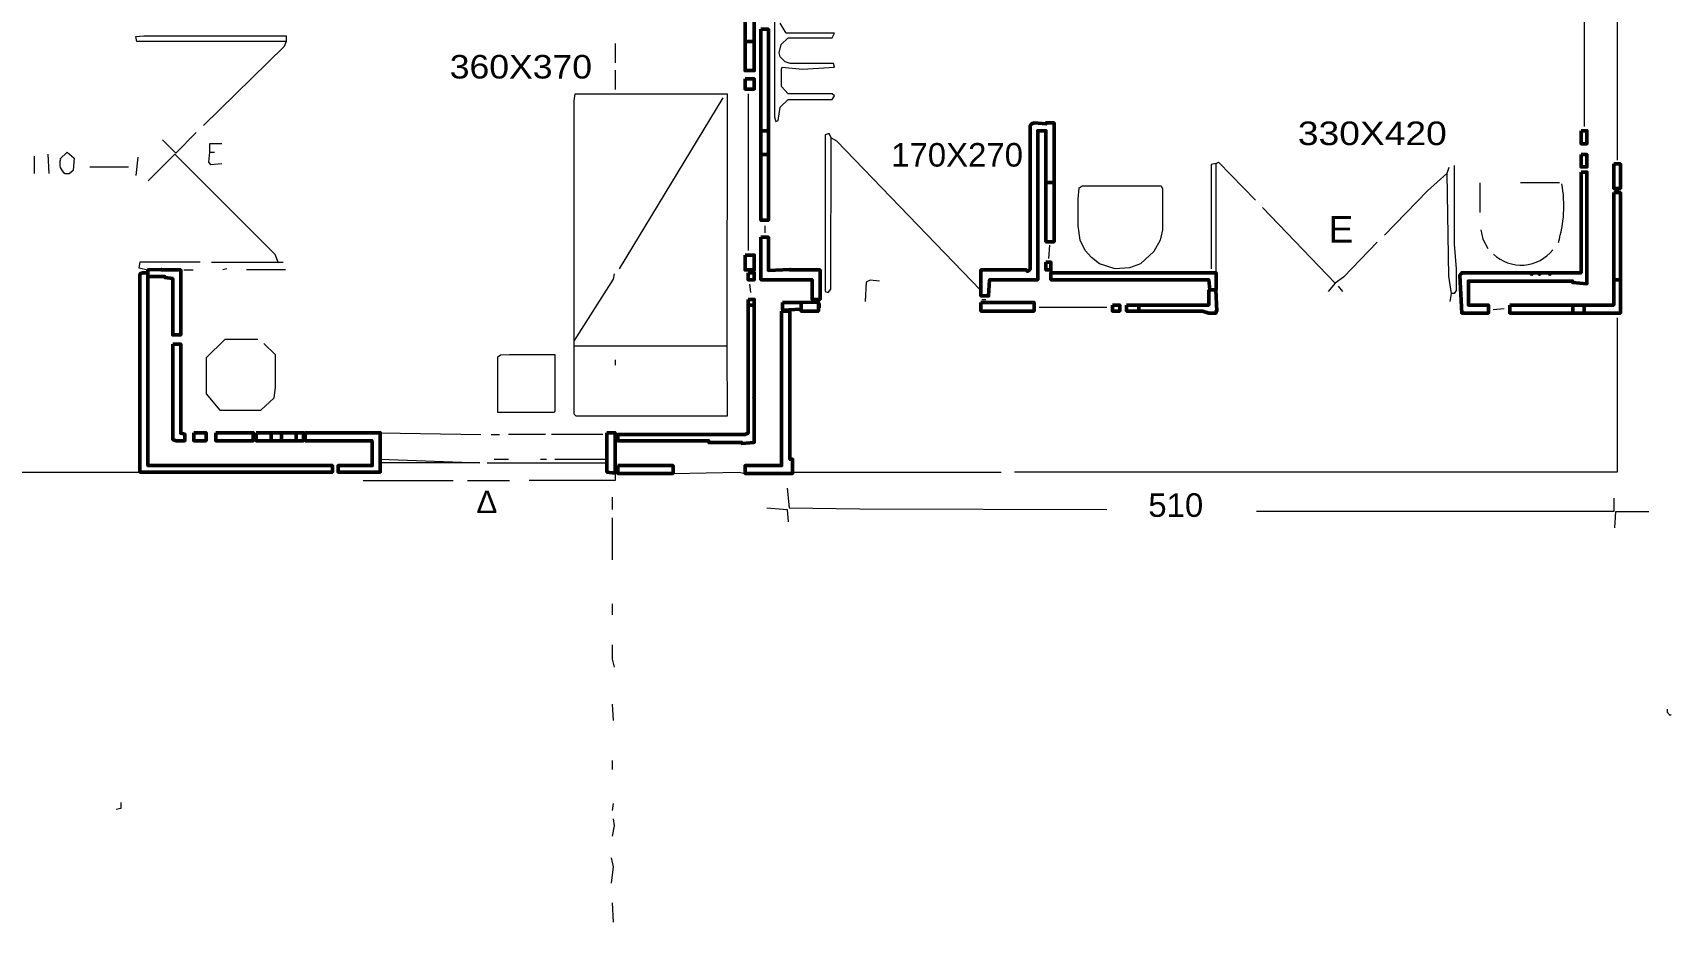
# Model space of a CAD drawing. Header units: metres. Extents: x 0.1 to 33.2, y 0 to 25.4.
# Drawn here: x 5.45 to 15.61, y 0.11 to 5.63 of the extents above; entities that cross this region are included whole.
import ezdxf

# ---------------------------------------------------------------- set-up
doc = ezdxf.new("R2010")
doc.units = ezdxf.units.M
for name, color, linetype, lineweight in [('P2D_GRAMMES', 7, 'Continuous', 18), ('P2D_MIKRA', 8, 'Continuous', 13), ('P2D_TOIXOI', 7, 'Continuous', 50), ('P2D_TOXA', 7, 'Continuous', 18)]:
    doc.layers.add(name, color=color, linetype=linetype, lineweight=lineweight)
doc.layers.add('P2D_KEIMENA', color=7, linetype='Continuous')
doc.styles.add('ARIAL', font='arial.ttf')

msp = doc.modelspace()

# ---------------------------------------------------------------- linework, layer by layer
at = {"layer": 'P2D_GRAMMES'}
for p, q in [((15.065693, 7.693025), (15.065693, 5.045075)), ((15.270721, 6.061075), (15.270721, 4.835525)), ((9.058253, 5.559425), (9.058253, 5.438775)), ((9.058253, 5.394325), (9.058253, 5.273675)), ((9.725025, 5.222875), (9.083675, 4.162425)), ((9.882581, 5.248275), (9.882581, 4.276725)), ((6.543675, 4.886325), (6.575425, 4.886325)), ((5.456899, 4.860925), (5.456899, 4.752975)), ((5.540375, 4.873625), (5.546725, 4.752975)), ((5.800725, 4.794699), (6.042025, 4.794699)), ((6.099175, 4.854575), (6.086475, 4.740275)), ((14.227175, 4.791075), (14.214475, 4.752975)), ((14.419548, 4.695825), (14.419548, 4.511675)), ((13.071475, 4.543425), (13.522325, 4.073525)), ((11.750675, 4.308475), (11.744325, 4.225925)), ((6.556375, 4.203582), (6.969125, 4.203582)), ((7.013575, 4.155901), (6.772275, 4.155901)), ((13.522325, 4.073525), (13.477875, 4.022725)), ((14.239875, 4.010025), (14.233525, 3.959225)), ((11.687175, 3.9243), (12.106275, 3.9243)), ((9.750425, 3.68311), (8.804018, 3.68311)), ((7.602479, 3.146229), (8.226425, 3.134567)), ((8.626475, 3.134567), (8.397875, 3.134567)), ((8.982075, 3.134567), (8.664575, 3.134567)), ((8.683625, 2.982052), (9.007475, 2.982052)), ((7.496175, 2.850599), (8.054975, 2.850599)), ((8.143875, 2.850599), (8.404225, 2.850599)), ((10.157999, 2.902312), (11.452225, 2.902312)), ((9.038914, 2.619375), (9.038914, 2.359025)), ((9.039225, 1.463675), (9.045575, 1.362075)), ((9.039225, 0.231775), (9.045575, 0.111125))]:
    msp.add_line(p, q, dxfattribs=at)
for points in [[(10.046586, 6.696075), (10.046586, 5.102225), (10.055225, 5.076825), (10.067925, 5.083175), (10.080625, 5.165725), (10.131425, 5.21335), (10.404475, 5.21335), (10.417175, 5.235575), (10.404475, 5.248275), (10.131425, 5.248275), (10.090334, 5.292725), (10.090334, 5.400675), (10.093325, 5.413375), (10.220325, 5.400675), (10.417175, 5.413375), (10.410825, 5.4356), (10.144125, 5.4356), (10.112375, 5.445125), (10.080625, 5.476875), (10.074275, 5.502275), (10.086975, 5.553075), (10.131425, 5.59435), (10.404475, 5.59435), (10.417175, 5.622925), (10.118725, 5.622925), (10.080625, 5.686425)], [(7.017808, 5.57121), (7.007225, 5.540375), (6.505575, 5.051425)], [(6.461125, 5.006975), (6.334125, 4.879975), (6.251575, 4.962525)], [(5.616575, 4.841875), (5.661025, 4.886325), (5.705475, 4.848225), (5.699125, 4.772025), (5.673725, 4.750858), (5.648325, 4.750858)], [(6.543675, 4.886325), (6.537325, 4.822825), (6.550025, 4.810125), (6.619875, 4.816475)], [(6.619875, 4.937919), (6.543675, 4.937919), (6.543675, 4.886325)], [(10.398125, 4.975225), (10.429875, 4.956175), (11.3258, 4.029075)], [(6.969125, 4.203582), (6.950075, 4.251325), (6.327775, 4.873625), (6.162675, 4.708525)], [(12.783414, 4.816475), (12.753975, 4.810125), (12.753975, 4.162425)], [(12.783414, 4.138054), (12.783414, 4.816475), (12.798425, 4.822825), (13.027025, 4.587875)], [(14.258966, 4.803775), (14.258966, 4.314825), (14.271625, 4.162425), (14.271625, 4.029075), (14.258925, 4.010025), (14.239875, 4.010025)], [(14.214475, 4.752975), (14.093825, 4.645025), (13.827125, 4.371975)], [(14.214475, 4.752975), (14.224, 4.117975), (14.239875, 4.010025)], [(14.671675, 4.698145), (14.912975, 4.698145), (14.912975, 4.698145)], [(13.782675, 4.327525), (13.573125, 4.111625), (13.522325, 4.073525)], [(6.486525, 4.203582), (6.111875, 4.203582), (6.105525, 4.168775), (6.161345, 4.155901)], [(6.969125, 4.203582), (7.000875, 4.203582), (7.000875, 4.203582)], [(9.051925, 4.130675), (9.045575, 4.098925), (8.804018, 3.717925)], [(10.696575, 4.086225), (10.639425, 4.092575), (10.614025, 4.079875), (10.607675, 3.959225)], [(15.270721, 3.857625), (15.270721, 2.902312), (11.534775, 2.902312)], [(6.842125, 3.724275), (6.638925, 3.724275), (6.522256, 3.609975), (6.522256, 3.387725), (6.607175, 3.286165), (6.861175, 3.286165), (6.943725, 3.362325), (6.95325, 3.425825), (6.95325, 3.629025), (6.880225, 3.698875)], [(5.03493, 3.451225), (5.03493, 2.902312), (6.111649, 2.902312)], [(7.602479, 2.982052), (8.220075, 2.959165), (7.602479, 2.959165)], [(9.058253, 2.8956), (9.058253, 2.850599), (8.524875, 2.850599)], [(9.41705, 2.894089), (9.826625, 2.902312), (9.863631, 2.894089)], [(10.125075, 2.803525), (10.137775, 2.6805), (10.575925, 2.675338), (12.106275, 2.670175)], [(9.998075, 2.6805), (10.125075, 2.670175), (10.131425, 2.593975)], [(15.24852, 2.740025), (15.24852, 2.656942), (13.033375, 2.656942)], [(15.255875, 2.555875), (15.262225, 2.656942), (15.465425, 2.656942)], [(9.038914, 1.831975), (9.038914, 1.743075), (9.051925, 1.692275)], [(9.032875, 0.511175), (9.045575, 0.454025), (9.032875, 0.352425)]]:
    msp.add_lwpolyline(points, dxfattribs=at)
for points in [[(7.017808, 5.57121), (6.092825, 5.57121), (6.086475, 5.603875), (6.137275, 5.606918), (7.017808, 5.606918)], [(9.750425, 3.68311), (9.7536, 3.248025), (8.816975, 3.248025), (8.804018, 3.260725), (8.804018, 5.203825), (8.810625, 5.248275), (9.7536, 5.248275)], [(10.398125, 4.975225), (10.385425, 5.000625), (10.360025, 4.994275), (10.360025, 4.022725), (10.379075, 4.016375), (10.39495, 4.035425)], [(11.953875, 4.676775), (12.442825, 4.676775), (12.45235, 4.657725), (12.45235, 4.403725), (12.436475, 4.340225), (12.398375, 4.270375), (12.315825, 4.194175), (12.245975, 4.168775), (12.157075, 4.162425), (12.061825, 4.194175), (12.011025, 4.232275), (11.972925, 4.276725), (11.941175, 4.340225), (11.928475, 4.429125), (11.928475, 4.594225), (11.934825, 4.664075)], [(8.404225, 3.6322), (8.684868, 3.6322), (8.684868, 3.279775), (8.677275, 3.272274), (8.330532, 3.272274), (8.330532, 3.616325), (8.347075, 3.629025)]]:
    msp.add_lwpolyline(points, close=True, dxfattribs=at)
at = {"layer": 'P2D_MIKRA'}
for p, q in [((15.255875, 4.65074), (15.281275, 4.65074)), ((9.985375, 4.429125), (9.985375, 4.384675)), ((6.384925, 4.155901), (6.442075, 4.155901)), ((6.651625, 4.162425), (6.626225, 4.156075)), ((9.909175, 4.156075), (9.877425, 4.149725)), ((9.890125, 4.067175), (9.896475, 4.016375)), ((11.331575, 3.972435), (11.356975, 3.972435)), ((13.541375, 4.054475), (13.566775, 4.022725)), ((10.329044, 3.946525), (10.329044, 3.921125)), ((14.570075, 3.914775), (14.500225, 3.908425)), ((9.058253, 3.597275), (9.058253, 3.565525)), ((8.289925, 3.134567), (8.340725, 3.134567)), ((8.264525, 2.959165), (9.001125, 2.959165)), ((8.308975, 2.982052), (8.397875, 2.982052)), ((8.594725, 2.982052), (8.632825, 2.982052)), ((9.038914, 2.746375), (9.038914, 2.670175)), ((9.038914, 2.085975), (9.038914, 2.016125)), ((9.038914, 1.114425), (9.038914, 1.057275)), ((9.045575, 0.847725), (9.039225, 0.803275))]:
    msp.add_line(p, q, dxfattribs=at)
for points in [[(14.424025, 4.403725), (14.436725, 4.346575), (14.468475, 4.289425)], [(15.579725, 1.431925), (15.579725, 1.412875), (15.598775, 1.393825), (15.605125, 1.400175)], [(5.992812, 0.854075), (5.992812, 0.815975), (5.965825, 0.809625)], [(9.045575, 0.752475), (9.051925, 0.708025), (9.039225, 0.644525)]]:
    msp.add_lwpolyline(points, dxfattribs=at)
at = {"layer": 'P2D_TOIXOI'}
for points in [[(9.78535, 6.862689), (9.7917, 6.8199), (9.8679, 6.8072), (9.863631, 6.78815), (9.863631, 5.57121), (9.920949, 5.57121), (9.920949, 6.151151), (9.920949, 6.151151), (9.920949, 6.5786), (9.920949, 6.5786), (9.920949, 6.858), (9.9187, 6.86435), (9.8425, 6.858), (9.8298, 6.862689)], [(9.961701, 5.648325), (9.961701, 5.018088), (10.007871, 5.018088), (10.007871, 5.648325)], [(9.863631, 5.57121), (9.863631, 5.39115), (9.920949, 5.39115), (9.920949, 5.57121)], [(9.863631, 5.34035), (9.863631, 5.27685), (9.920949, 5.27685), (9.920949, 5.34035)], [(9.961701, 5.018088), (9.961701, 4.87045), (10.007871, 4.87045), (10.007871, 5.018088)], [(11.6586, 5.0673), (11.63955, 5.06095), (11.630025, 5.04825), (11.630025, 4.15925), (11.61415, 4.14655), (11.6078, 4.155901), (11.3258, 4.155901), (11.3258, 3.99415), (11.37285, 3.99415), (11.3792, 4.094867), (11.678242, 4.094867), (11.678242, 5.018088), (11.72845, 5.018088), (11.728221, 4.99745), (11.728221, 4.698145), (11.779276, 4.698145), (11.779276, 5.0673), (11.728221, 5.0673), (11.728221, 5.06095)], [(15.046651, 5.018088), (15.046651, 4.937919), (15.082498, 4.937919), (15.082498, 5.018088)], [(9.961701, 4.87045), (9.961701, 4.464109), (10.007871, 4.464109), (10.007871, 4.87045)], [(15.046651, 4.87045), (15.046651, 4.794699), (15.082498, 4.794699), (15.082498, 4.87045)], [(15.24852, 4.8133), (15.24852, 4.6609), (15.2904, 4.6609), (15.2904, 4.8133)], [(11.728221, 4.698145), (11.728221, 4.65074), (11.728221, 4.65074), (11.728221, 4.3307), (11.779276, 4.3307), (11.779276, 4.698145)], [(15.046651, 4.7625), (15.046651, 4.138054), (14.85265, 4.138054), (14.85265, 4.1275), (14.8463, 4.138054), (14.78915, 4.138054), (14.78915, 4.1275), (14.7828, 4.138054), (14.742054, 4.138054), (14.742054, 4.1275), (14.732, 4.138054), (14.30655, 4.138054), (14.29385, 4.12115), (14.30655, 3.887712), (14.47165, 3.887712), (14.47165, 3.93723), (14.347825, 3.93723), (14.347825, 4.086225), (14.995102, 4.086225), (14.995102, 4.0767), (15.082498, 4.07035), (15.082498, 4.7625)], [(15.24852, 4.6355), (15.24852, 4.094867), (15.2904, 4.094867), (15.2904, 4.6355)], [(9.961701, 4.358539), (9.961701, 4.094867), (10.0965, 4.094867), (10.0965, 4.094867), (10.279239, 4.094867), (10.279239, 3.972435), (10.329044, 3.972435), (10.329044, 4.155901), (10.14157, 4.155901), (10.14157, 4.15925), (10.007871, 4.1529), (10.007871, 4.358539)], [(9.863631, 4.24815), (9.863631, 4.155901), (9.920949, 4.155901), (9.920949, 4.24815)], [(11.728221, 4.203582), (11.728221, 4.155901), (11.759393, 4.155901), (11.759393, 4.203582)], [(6.1214, 4.138054), (6.111649, 4.1275), (6.111649, 2.902312), (7.305603, 2.902312), (7.305603, 2.942215), (6.161345, 2.942215), (6.161345, 4.138054)], [(6.1722, 4.155901), (6.161345, 4.155901), (6.161345, 4.1148), (6.26745, 4.1148), (6.26745, 4.10845), (6.316097, 4.1021), (6.316097, 4.032488), (6.316097, 4.032488), (6.316097, 3.75285), (6.365141, 3.75285), (6.365141, 4.155901), (6.244353, 4.155901), (6.244353, 4.15925)], [(9.882581, 4.138054), (9.882581, 4.094867), (9.920949, 4.094867), (9.920949, 4.138054)], [(12.6492, 4.138054), (12.64285, 4.138054), (11.759393, 4.138054), (11.759393, 4.094867), (12.623546, 4.094867), (12.623546, 4.094867), (12.7381, 4.094867), (12.74445, 4.032488), (12.783414, 4.032488), (12.783414, 4.138054)], [(15.24852, 4.094867), (15.24852, 3.93723), (15.065693, 3.93723), (15.065693, 3.887712), (15.2904, 3.887712), (15.2904, 4.094867)], [(9.882581, 3.972435), (9.882581, 3.93723), (9.920949, 3.93723), (9.920949, 3.972435)], [(12.7381, 4.032488), (12.7381, 3.93723), (12.303645, 3.93723), (12.303645, 3.900903), (12.7, 3.900903), (12.7381, 3.887712), (12.783414, 3.887712), (12.783414, 3.900903), (12.7889, 3.900903), (12.78255, 4.032488)], [(9.882581, 3.93723), (9.882581, 3.286165), (9.882581, 3.286165), (9.882581, 3.14325), (9.86155, 3.134567), (9.074656, 3.134567), (9.074656, 3.096249), (9.636977, 3.096249), (9.636977, 3.0861), (9.8425, 3.0861), (9.8425, 3.07975), (9.920949, 3.0861), (9.920949, 3.357563), (9.9187, 3.357563), (9.920949, 3.3655), (9.920949, 3.93723)], [(10.090334, 3.900903), (10.090334, 2.942215), (9.863631, 2.942215), (9.863631, 2.894089), (10.157999, 2.894089), (10.157999, 2.942215), (10.157999, 2.942215), (10.157999, 2.982052), (10.14157, 2.982052), (10.14157, 3.900903)], [(10.0965, 3.954695), (10.0965, 3.90525), (10.2108, 3.9116), (10.2108, 3.954695)], [(10.21715, 3.954695), (10.2108, 3.954695), (10.2108, 3.900903), (10.317956, 3.900903), (10.317956, 3.95605)], [(11.3258, 3.954695), (11.3258, 3.900903), (11.655642, 3.900903), (11.655642, 3.954695), (11.3792, 3.954695), (11.37285, 3.954695)], [(12.1412, 3.93723), (12.1412, 3.900903), (12.186532, 3.900903), (12.186532, 3.93723)], [(12.228275, 3.93723), (12.228275, 3.900903), (12.303645, 3.900903), (12.303645, 3.93723)], [(14.603799, 3.93723), (14.603799, 3.887712), (14.995102, 3.887712), (14.995102, 3.93723)], [(14.995102, 3.93723), (14.995102, 3.887712), (15.065693, 3.887712), (15.065693, 3.93723)], [(6.316097, 3.6957), (6.316097, 3.10515), (6.3373, 3.096249), (6.391432, 3.096249), (6.391432, 3.1369), (6.365141, 3.14325), (6.365141, 3.6957)], [(6.445956, 3.146229), (6.445956, 3.096249), (6.522256, 3.096249), (6.522256, 3.146229)], [(6.581775, 3.146229), (6.581775, 3.096249), (6.814297, 3.096249), (6.814297, 3.146229)], [(6.8326, 3.146229), (6.8326, 3.096249), (6.924887, 3.096249), (6.924887, 3.146229)], [(6.924887, 3.146229), (6.924887, 3.096249), (6.989227, 3.096249), (6.989227, 3.146229)], [(6.989227, 3.146229), (6.989227, 3.096249), (7.08025, 3.096249), (7.08025, 3.146229)], [(7.08025, 3.146229), (7.08025, 3.096249), (7.125519, 3.096249), (7.125519, 3.146229)], [(7.5565, 3.146229), (7.55015, 3.146229), (7.1374, 3.146229), (7.1374, 3.096249), (7.55015, 3.096249), (7.552267, 3.0861), (7.552267, 2.942215), (7.340815, 2.942215), (7.340815, 2.902312), (7.602479, 2.902312), (7.602479, 3.146229)], [(9.007475, 3.146229), (9.007475, 2.90195), (9.058253, 2.8956), (9.058253, 2.942215), (9.058253, 2.942215), (9.058253, 3.146229)], [(9.074656, 2.942215), (9.074656, 2.894089), (9.41705, 2.894089), (9.41705, 2.942215)]]:
    msp.add_lwpolyline(points, close=True, dxfattribs=at)
at = {"layer": 'P2D_TOXA'}
for centre, radius, start, end in [((5.688314, 4.814284), 0.073713, 158.962849, 236.885686), ((14.181806, 4.550881), 0.757629, 342.730694, 10.466712), ((14.674705, 4.43484), 0.249461, 226.44576, 321.938302)]:
    msp.add_arc(centre, radius, start, end, dxfattribs=at)

# ---------------------------------------------------------------- texts
at = {"layer": 'P2D_KEIMENA', "attachment_point": 7, "style": 'ARIAL'}
for s, insert, char_height in [('\\W1.08;360Χ370', (8.03275, 5.34035), 0.14605), ('\\W1.13;330Χ420', (13.29055, 4.9276), 0.14605), ('170Χ270', (10.7696, 4.79425), 0.14605), ('Ε', (13.48105, 4.32435), 0.1651), ('Δ', (8.19785, 2.64795), 0.1397), ('510', (12.36345, 2.62255), 0.14605)]:
    msp.add_mtext(s, dxfattribs=dict(at, insert=insert, char_height=char_height))

doc.saveas('drawing.dxf')
